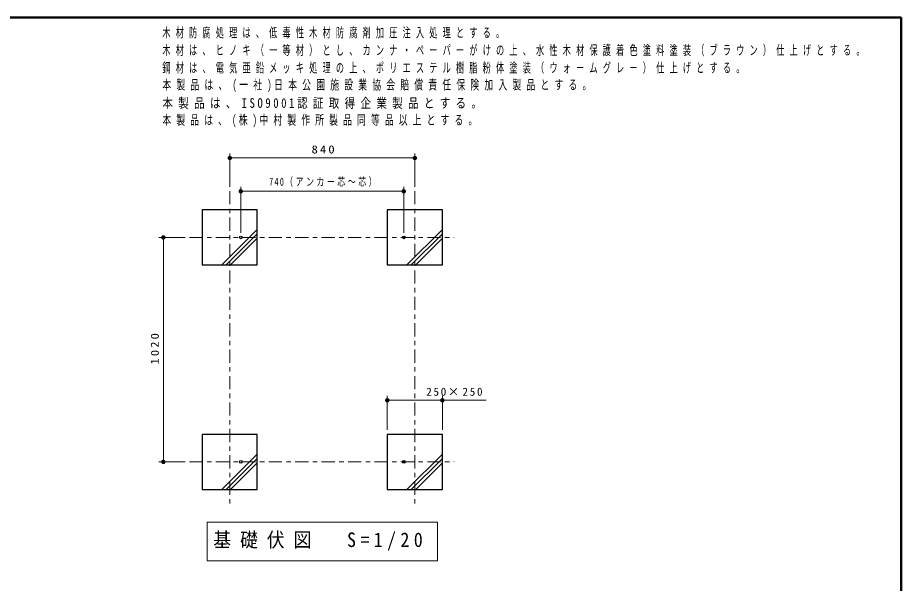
# Model space of a CAD drawing. Units: millimetres on the paper, scale 1:20. Extents: x -365 to 0, y 0 to 257.
# Drawn here: x -200.6 to 0, y 128.5 to 257 of the extents above; entities that cross this region are included whole.
import ezdxf

# ---------------------------------------------------------------- set-up
doc = ezdxf.new("R2010")
doc.units = ezdxf.units.MM
doc.linetypes.add('USER2', pattern=[6, 3, -1, 1, -1])
doc.layers.add('1_20', color=7, linetype='Continuous', lineweight=25)
doc.layers.add('LY_3', color=7, linetype='Continuous', lineweight=13)
doc.layers.add('CLASS1', color=7, linetype='Continuous')
doc.styles.add('ＭＳ ゴシック', font='')
doc.styles.get('ＭＳ ゴシック').set_extended_font_data('MS Gothic')

# ---------------------------------------------------------------- blocks, each defined once
blk = doc.blocks.new('filled_dot')
at = {"color": 0, "linetype": 'Continuous', "lineweight": -2, "const_width": 1.25}
blk.add_lwpolyline([(-0.625, 0, 1), (0.625, 0, 1)], format="xyb", close=True, dxfattribs=at)

msp = doc.modelspace()

# ---------------------------------------------------------------- linework, layer by layer
at = {"layer": '1_20', "lineweight": 13}
for p, q in [((-152.434, 218.599), (-152.434, 226.123)), ((-152.434, 225.123), (-110.434, 225.123)), ((-110.434, 218.599), (-110.434, 226.123)), ((-149.934, 208.086), (-149.934, 218.565)), ((-149.934, 217.565), (-112.934, 217.565)), ((-112.934, 208.086), (-112.934, 218.565)), ((-154.221, 200.836), (-146.184, 208.872)), ((-112.221, 200.836), (-104.184, 208.872)), ((-162.585, 207.086), (-168.517, 207.086)), ((-167.517, 156.086), (-167.517, 207.086)), ((-152.241, 200.836), (-146.184, 206.893)), ((-110.241, 200.836), (-104.184, 206.893)), ((-116.684, 163.336), (-116.684, 171.079)), ((-104.184, 163.336), (-104.184, 171.079)), ((-116.684, 170.079), (-94.254, 170.079)), ((-154.221, 149.836), (-146.184, 157.872)), ((-112.221, 149.836), (-104.184, 157.872)), ((-162.585, 156.086), (-168.517, 156.086)), ((-152.241, 149.836), (-146.184, 155.893)), ((-110.241, 149.836), (-104.184, 155.893)), ((-157.584, 142.402), (-157.584, 133.602)), ((-105.284, 142.402), (-157.584, 142.402)), ((-105.284, 133.602), (-105.284, 142.402)), ((-157.584, 133.602), (-105.284, 133.602))]:
    msp.add_line(p, q, dxfattribs=at)
at = {"layer": '1_20', "linetype": 'USER2', "lineweight": 13}
for p, q in [((-152.434, 217.599), (-152.434, 145.617)), ((-110.434, 217.599), (-110.434, 145.617)), ((-161.585, 207.086), (-101.468, 207.086)), ((-161.585, 156.086), (-101.468, 156.086))]:
    msp.add_line(p, q, dxfattribs=at)
at = {"layer": '1_20'}
for p, q in [((-146.184, 213.336), (-158.684, 213.336)), ((-158.684, 213.336), (-158.684, 200.836)), ((-146.184, 200.836), (-146.184, 213.336)), ((-116.684, 213.336), (-116.684, 200.836)), ((-104.184, 213.336), (-116.684, 213.336)), ((-104.184, 200.836), (-104.184, 213.336)), ((-153.231, 200.836), (-146.184, 207.882)), ((-111.231, 200.836), (-104.184, 207.882)), ((-158.684, 200.836), (-146.184, 200.836)), ((-116.684, 200.836), (-104.184, 200.836)), ((-158.684, 162.336), (-158.684, 149.836)), ((-146.184, 162.336), (-158.684, 162.336)), ((-146.184, 149.836), (-146.184, 162.336)), ((-104.184, 162.336), (-116.684, 162.336)), ((-116.684, 162.336), (-116.684, 149.836)), ((-104.184, 149.836), (-104.184, 162.336)), ((-153.231, 149.836), (-146.184, 156.882)), ((-111.231, 149.836), (-104.184, 156.882)), ((-158.684, 149.836), (-146.184, 149.836)), ((-116.684, 149.836), (-104.184, 149.836))]:
    msp.add_line(p, q, dxfattribs=at)
for centre in [(-149.934, 207.086), (-112.934, 207.086), (-149.934, 156.086), (-112.934, 156.086)]:
    msp.add_circle(centre, 0.3, dxfattribs=at)
at = {"layer": 'LY_3', "lineweight": 50}
for p, q in [((0, 257), (-365, 257)), ((0, 0), (0, 257))]:
    msp.add_line(p, q, dxfattribs=at)

# ---------------------------------------------------------------- block references
at = {"layer": '1_20', "lineweight": 13, "xscale": 0.4, "yscale": 0.4}
for p in [(-152.434, 225.123), (-149.934, 217.565), (-116.684, 170.079)]:
    msp.add_blockref('filled_dot', p, dxfattribs=at)
for p, rotation in [((-110.434, 225.123), 180), ((-112.934, 217.565), 180), ((-167.517, 207.086), 270), ((-104.184, 170.079), 180), ((-167.517, 156.086), 90)]:
    msp.add_blockref('filled_dot', p, dxfattribs=dict(at, rotation=rotation))

# ---------------------------------------------------------------- texts
at = {"layer": '1_20', "style": 'ＭＳ ゴシック'}
for s, insert, char_height, attachment_point in [('\\T1.33;\\W1.15;840', (-131.019, 226.123), 1.833, 8), ('\\T1.32;\\W0.7;740（アンカー芯～芯）', (-131.015, 218.565), 1.833, 8), ('\\T1.32;250×250', (-101.254, 171.079), 1.833, 8), ('\\T1.5;\\W0.9;基礎伏図\u3000S=1/20', (-156.184, 138.002), 3.299, 4)]:
    msp.add_mtext(s, dxfattribs=dict(at, insert=insert, char_height=char_height, attachment_point=attachment_point))
at = {"layer": '1_20', "insert": (-168.517, 182.007), "char_height": 1.833, "attachment_point": 8, "rotation": 90, "style": 'ＭＳ ゴシック'}
msp.add_mtext('\\T1.33;\\W1.15;1020', dxfattribs=at)
at = {"layer": 'CLASS1', "char_height": 2.199, "attachment_point": 4, "style": 'ＭＳ ゴシック'}
for s, insert in [('\\T1.64;\\W0.6;木材防腐処理は、低毒性木材防腐剤加圧注入処理とする。', (-167.738, 253.489)), ('\\T1.64;\\W0.6;木材は、ヒノキ（一等材）とし、カンナ・ペーパーがけの上、水性木材保護着色塗料塗装（ブラウン）仕上げとする。', (-167.738, 249.489)), ('\\T1.64;\\W0.6;鋼材は、電気亜鉛メッキ処理の上、ポリエステル樹脂粉体塗装（ウォームグレー）仕上げとする。', (-167.738, 245.489)), ('\\T1.59;\\W0.65;本製品は、(一社)日本公園施設業協会賠償責任保険加入製品とする。', (-167.738, 241.489)), ('\\T1.5;\\W0.8;本製品は、ISO9001認証取得企業製品とする。', (-167.738, 237.489)), ('\\T1.58;\\W0.65;本製品は、(株)中村製作所製品同等品以上とする。', (-167.738, 233.489))]:
    msp.add_mtext(s, dxfattribs=dict(at, insert=insert))

doc.saveas('drawing.dxf')
